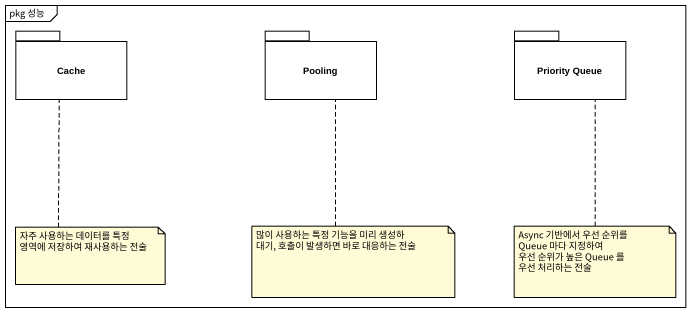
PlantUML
@startuml
mainframe pkg 성능
package Cache {
}
package Pooling {
}
package "Priority Queue" as Priority_Queue {
}
note bottom of Cache : 자주 사용하는 데이터를 특정 영역에 저장하여 재사용하는 전술
note bottom of Pooling
  많이 사용하는 특정 기능을 미리 생성하
  대기, 호출이 발생하면 바로 대응하는 전술
end note
note bottom of Priority_Queue
  Async 기반에서 우선 순위를
  Queue 마다 지정하여
  우선 순위가 높은 Queue 를
  우선 처리하는 전술
end note
@enduml
